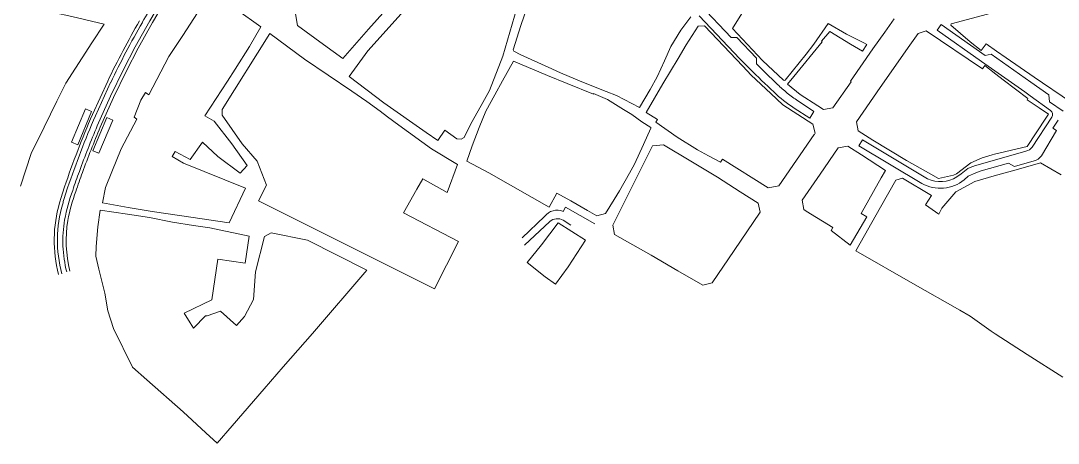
# Model space of a CAD drawing. Header units: millimetres. Extents: x 949 to 2135, y 1001 to 2286.
# Drawn here: x 1381.8 to 1826, y 1000.9 to 1181.7 of the extents above; entities that cross this region are included whole.
import ezdxf

# ---------------------------------------------------------------- set-up
doc = ezdxf.new("R2010")
doc.units = ezdxf.units.MM
for name, color, linetype, lineweight in [('Nivel 11', 7, 'Continuous', 0), ('Nivel 15', 7, 'Continuous', 0), ('Nivel 27', 7, 'Continuous', 0)]:
    doc.layers.add(name, color=color, linetype=linetype, lineweight=lineweight)

msp = doc.modelspace()

# ---------------------------------------------------------------- linework, layer by layer
at = {"layer": 'Nivel 11', "color": 1, "linetype": 'Continuous', "lineweight": 0, "flags": 128}
for points in [[(1511.45, 1171.51), (1500.28, 1179.61), (1499.42, 1184.65), (1507.16, 1196.88), (1520.62, 1217.87), (1546.81, 1196.28), (1530.63, 1178.13), (1519.75, 1165.49), (1511.45, 1171.51)], [(1799.85, 1185.6), (1801.12, 1185.92), (1813.09, 1191.9), (1819.15, 1194.25), (1825.36, 1196.42), (1850.16, 1184.89), (1858.43, 1181.12), (1851.57, 1168.7), (1846.99, 1161.94), (1838.91, 1151.02), (1834.36, 1144.86), (1827.7, 1149.39), (1819.23, 1155.15), (1815.73, 1157.53), (1803.73, 1165.85), (1799.53, 1168.75), (1795.19, 1171.76), (1793, 1168.96), (1788.24, 1172.65), (1780.03, 1179.85), (1780.1, 1180.4), (1793.61, 1184.01), (1799.85, 1185.6)], [(1563.31, 1134.89), (1568.56, 1131.23), (1570.34, 1130.98), (1571.64, 1131.78), (1574.44, 1137.52), (1578.94, 1145.39), (1582.54, 1151.86), (1588.15, 1166.6), (1594.26, 1187.11), (1593.24, 1187.67), (1575.47, 1194.39), (1570.97, 1188.96), (1567.79, 1191.31), (1562.6, 1192.99), (1555.15, 1193.66), (1550.71, 1191.36), (1544.65, 1184.72), (1530.42, 1168.76), (1522.46, 1157.91), (1537.32, 1146.57), (1555.38, 1133.94), (1560.32, 1130.46), (1563.31, 1134.89)], [(1690.97, 1162.23), (1694.54, 1158.48), (1702.97, 1150.61), (1708.05, 1145.7), (1720.96, 1137.41), (1722, 1133.55), (1721.62, 1132.99), (1721.48, 1133.02), (1706.43, 1110.98), (1701.79, 1110.24), (1682.25, 1122.51), (1681.42, 1121.16), (1676.25, 1123.91), (1671.51, 1126.42), (1662.88, 1131.84), (1653.77, 1138.23), (1654.48, 1139.45), (1649.51, 1142.45), (1656.75, 1154.66), (1663.21, 1165.48), (1666.71, 1171.36), (1671.9, 1179.35), (1674.51, 1179.57), (1690.97, 1162.23)], [(1762.41, 1171.21), (1749.72, 1153.14), (1739.65, 1138.5), (1740.41, 1134.52), (1746.57, 1130.61), (1760.98, 1121.9), (1770.43, 1116.58), (1774.72, 1114.15), (1781.22, 1115.59), (1782.47, 1116.16), (1788.64, 1120.85), (1793.44, 1123.05), (1797.78, 1124.35), (1798.69, 1124.56), (1812.75, 1127.82), (1820.75, 1140.07), (1821.8, 1141.67), (1817.86, 1144.37), (1812.74, 1147.87), (1813.03, 1148.37), (1802.46, 1156.45), (1799.34, 1158.84), (1794.53, 1162.52), (1793.52, 1161.06), (1769.41, 1177.35), (1765.97, 1176.27), (1762.41, 1171.21)], [(1488.51, 1176.19), (1468, 1143.78), (1468.04, 1141.25), (1476.63, 1128.97), (1483.06, 1121.61), (1487, 1111.32), (1483.66, 1104.65), (1508.08, 1092.41), (1528.13, 1082.4), (1548.92, 1071.94), (1558.95, 1066.9), (1569.23, 1087.28), (1545.61, 1099.54), (1551.38, 1109.66), (1553.89, 1114.03), (1564.35, 1108.23), (1568.81, 1120.12), (1557.68, 1126.95), (1543.7, 1136.98), (1538.8, 1140.6), (1535.74, 1142.95), (1529.96, 1147.16), (1523.5, 1151.51), (1503.3, 1165.2), (1488.51, 1176.19)], [(1592.71, 1164.44), (1588.04, 1155.97), (1584.74, 1150), (1580.88, 1143.02), (1578.04, 1136.06), (1575.06, 1128.13), (1572.86, 1121.65), (1582.15, 1116.65), (1600.75, 1106.12), (1608.04, 1101.92), (1611.37, 1107.87), (1617.25, 1104.67), (1624.51, 1100.48), (1628.5, 1098.18), (1632.16, 1099.16), (1635.88, 1105.27), (1638.1, 1108.91), (1642.45, 1116.41), (1644.55, 1120.26), (1648.48, 1128.79), (1651.58, 1135.71), (1651.51, 1136.03), (1647.76, 1138.5), (1643.48, 1141.51), (1639.84, 1143.75), (1632.99, 1148), (1627.05, 1150.61), (1626.96, 1150.3), (1615.68, 1154.83), (1607.4, 1158.29), (1592.71, 1164.44)], [(1406.17, 1128.61), (1403.58, 1129.68), (1409.47, 1143.94), (1412.06, 1142.87), (1406.17, 1128.61)], [(1412.69, 1126.05), (1415.27, 1124.97), (1421.21, 1139.2), (1418.63, 1140.28), (1412.69, 1126.05)], [(1668.75, 1121.66), (1656.97, 1128.63), (1652.25, 1128.16), (1645.43, 1114.51), (1635.27, 1094.2), (1636.01, 1090.27), (1651.69, 1081.34), (1663.16, 1074.65), (1673.86, 1068.58), (1677.83, 1069.56), (1687.32, 1083.4), (1698.41, 1099.75), (1697.58, 1103.69), (1689.8, 1108.54), (1680.07, 1114.71), (1668.75, 1121.66)], [(1735.87, 1128.07), (1731.85, 1127.32), (1724.07, 1116.06), (1716.42, 1104.97), (1717.06, 1100.97), (1718.12, 1100.24), (1729.49, 1093.27), (1728.72, 1091.96), (1736.91, 1085.6), (1744.04, 1097.85), (1741.57, 1099.23), (1750.18, 1114.46), (1751.99, 1117.64), (1741.75, 1124.26), (1735.87, 1128.07)], [(1462.69, 1093.06), (1455.72, 1094.05), (1446.76, 1095.48), (1436.89, 1097.53), (1427.44, 1098.89), (1415.79, 1100.6), (1414.73, 1093.52), (1414.03, 1085.05), (1413.96, 1080.98), (1415.21, 1075.41), (1417.86, 1065.13), (1419.14, 1057.58), (1421.55, 1050.05), (1429.69, 1033.5), (1435.83, 1028.05), (1451.38, 1014.28), (1460.99, 1005.38), (1465.94, 1000.88), (1472.36, 1008.32), (1485.95, 1024.18), (1494.18, 1033.57), (1506.67, 1047.78), (1530.01, 1074.96), (1504.57, 1087.85), (1489.07, 1090.92), (1486.12, 1089.37), (1482.28, 1074.19), (1482.28, 1074.19), (1481.49, 1062.35), (1477.6, 1055.14), (1474.23, 1051.32), (1467.36, 1057.47), (1461.57, 1055.34), (1460.97, 1055.39), (1455.76, 1050.12), (1454.31, 1052.45), (1451.76, 1056.54), (1463.62, 1062.2), (1466.13, 1079.64), (1477.94, 1077.92), (1479.63, 1089.54), (1462.69, 1093.06)], [(1611.94, 1095.26), (1623.64, 1087.82), (1616.24, 1076.4), (1610.81, 1068.94), (1606.28, 1072.16), (1598.56, 1078.23), (1604.71, 1085.81), (1611.94, 1095.26)]]:
    msp.add_lwpolyline(points, close=True, dxfattribs=at)
for points in [[(1381.73, 1110.86), (1386.24, 1124.9), (1391.82, 1136.16), (1397.18, 1147.31), (1401.14, 1155.05), (1412.23, 1172.28), (1417.55, 1180.18), (1417.55, 1180.18), (1403.7, 1183.51), (1395.79, 1185.25), (1383.89, 1188.04), (1363.94, 1192.49)], [(1463.5, 1194.47), (1451.2, 1175.41), (1445.23, 1166.34), (1436.62, 1150.05), (1435.25, 1151.04), (1433.25, 1147.7), (1430.29, 1140.4), (1431.46, 1139.6), (1424.84, 1126.85), (1420.76, 1117.02), (1418.13, 1110.32), (1416.76, 1103.72), (1427.77, 1101.74), (1438.13, 1100.04), (1450.71, 1098.21), (1470.97, 1095.27), (1478.01, 1110.05), (1451.49, 1120.69), (1446.62, 1123.54), (1447.86, 1125.69), (1454.3, 1122.34), (1459.58, 1129.81), (1466.22, 1123.62), (1475.77, 1116.4), (1478.79, 1119.8), (1472.21, 1128.98), (1472.21, 1128.98), (1464.64, 1138.7), (1460.61, 1141.01), (1470.29, 1155.8), (1473.53, 1160.96), (1479.79, 1170.65), (1484.54, 1179.15), (1474.21, 1186.59)], [(1598.65, 1187.54), (1595.97, 1179.69), (1592.68, 1169.19), (1592.88, 1168.69), (1595.92, 1167.08), (1607.58, 1161.85), (1612.95, 1159.35), (1622, 1155.51), (1632.5, 1151.44), (1636.84, 1149.65), (1646.69, 1144.63), (1646.69, 1144.63), (1651.23, 1152.23), (1654.34, 1157.77), (1657.37, 1164.52), (1660.11, 1170.63), (1664.47, 1177.64), (1668.64, 1183.32)], [(1755.72, 1182.47), (1751.77, 1176.89), (1746.67, 1169.68), (1737.11, 1155.8), (1737.29, 1155.59), (1729.54, 1144.44), (1725.55, 1143.69), (1723.12, 1145.26), (1715.46, 1150.19), (1710.04, 1154.52), (1712.74, 1157.81), (1724.95, 1172.67), (1724.69, 1172.94), (1728.16, 1177.06), (1737.05, 1171.65), (1742.2, 1168.7), (1743.99, 1171.59), (1742.73, 1172.23), (1735.29, 1176), (1727.48, 1180.51), (1721.39, 1171.7), (1718.1, 1167.39), (1709.05, 1156.31), (1708.7, 1156.19), (1708.38, 1156.29), (1699.39, 1164.7), (1686.47, 1178.45), (1691.93, 1187.11)], [(1828.03, 1029.1), (1812.76, 1038.87), (1798.99, 1047.65), (1797.25, 1048.87), (1788.24, 1055.23), (1783.84, 1057.77), (1763.77, 1069.19), (1739.36, 1083.28), (1749.91, 1101.97), (1756.49, 1113.5), (1759.29, 1114.27), (1771.7, 1106.92), (1769.15, 1102.93), (1774.87, 1098.93), (1776.23, 1101.48), (1782.19, 1108.45), (1782.18, 1108.45), (1790.29, 1112.91), (1790.29, 1112.91), (1798.52, 1115.32), (1807.99, 1117.91), (1818.47, 1120.87), (1827.29, 1115.76)]]:
    msp.add_lwpolyline(points, dxfattribs=at)
at = {"layer": 'Nivel 15', "color": 7, "linetype": 'Continuous', "lineweight": 0}
for p, q in [((1672.73, 1188.56), (1685.92, 1174.55)), ((1689.7, 1165.47), (1672.33, 1183.75)), ((1775.94, 1180.15), (1774.18, 1177.72)), ((1774.18, 1177.72), (1793.09, 1164.33)), ((1794.77, 1166.77), (1775.94, 1180.15)), ((1685.92, 1174.55), (1688.44, 1174.52)), ((1688.44, 1174.52), (1696.8, 1165.63)), ((1693.94, 1161.1), (1689.7, 1165.47)), ((1696.8, 1165.63), (1696.76, 1163.2)), ((1793.09, 1164.33), (1811.65, 1151.22)), ((1794.77, 1166.77), (1797.29, 1167.39)), ((1814.29, 1155.42), (1797.29, 1167.39)), ((1696.76, 1163.2), (1700.2, 1159.79)), ((1700.2, 1159.79), (1705.35, 1154.92)), ((1821.99, 1149.97), (1814.29, 1155.42)), ((1811.65, 1151.22), (1813.95, 1149.59)), ((1713.99, 1147.83), (1721.4, 1142.88)), ((1822.69, 1143.31), (1813.95, 1149.59)), ((1821.99, 1149.97), (1822.33, 1146.96)), ((1828.17, 1142.99), (1822.33, 1146.96)), ((1719.59, 1139.94), (1712.99, 1144.31)), ((1719.59, 1139.94), (1721.4, 1142.88)), ((1814.88, 1127.67), (1823.24, 1140.39)), ((1742.15, 1130.7), (1740.63, 1128.16)), ((1742.15, 1130.7), (1770.02, 1114.07)), ((1740.63, 1128.16), (1767.6, 1112.07)), ((1812.12, 1125.88), (1791.7, 1120.09)), ((1792.97, 1117.4), (1804.74, 1120.73)), ((1807.3, 1119.33), (1804.74, 1120.73)), ((1815.69, 1121.7), (1807.3, 1119.33)), ((1782.57, 1114.91), (1784.5, 1116.23)), ((1784.5, 1116.23), (1787.27, 1118.41)), ((1787.45, 1115.23), (1785.76, 1113.68)), ((1787.45, 1115.23), (1790.72, 1116.64)), ((1790.72, 1116.64), (1792.97, 1117.4)), ((1614.08, 1100.12), (1615.08, 1101.91)), ((1627.57, 1094.73), (1615.08, 1101.91)), ((1596.43, 1088.81), (1606.11, 1097.86)), ((1597.49, 1085.65), (1608.28, 1095.74)), ((1617.36, 1094.2), (1614.02, 1096.3))]:
    msp.add_line(p, q, dxfattribs=at)
at = {"layer": 'Nivel 15', "color": 7, "linetype": 'Continuous', "lineweight": 0, "flags": 128}
for points in [[(1823.74, 1135.7), (1826.01, 1139.17)], [(1823.74, 1135.7), (1825.2, 1134.71), (1818.81, 1123.85)]]:
    msp.add_lwpolyline(points, dxfattribs=at)
at = {"layer": 'Nivel 15', "color": 7, "linetype": 'Continuous', "lineweight": 0, "extrusion": (0, 0, -1)}
for centre, radius, start, end in [((-1993.24, 1461.89), 424.33, 312.9344, 314.8587), ((-1744.94, 1193.98), 59.05, 302.754, 313.6131), ((-1821.44, 1141.57), 2.15, 125.6708, 213.3022), ((-1798.67, 1094.92), 26.12, 64.1137, 74.5344), ((-1611.51, 1094), 6.64, 35.588, 112.7035)]:
    msp.add_arc(centre, radius, start, end, dxfattribs=at)
at = {"layer": 'Nivel 15', "color": 7, "linetype": 'Continuous', "lineweight": 0}
for centre, radius, start, end in [((1746.09, 1195.76), 57.68, 225.0794, 230.5473), ((1746.09, 1195.76), 57.68, 230.5473, 236.1895), ((1811.12, 1130.44), 4.67, 282.3454, 323.6027), ((1814, 1127.48), 6.03, 286.33, 322.9576), ((1775.51, 1126.03), 16.04, 240.4487, 309.6751), ((1775.53, 1126), 13.14, 245.1839, 302.391), ((1611.52, 1092.19), 4.81, 58.7748, 132.4097)]:
    msp.add_arc(centre, radius, start, end, dxfattribs=at)
at = {"layer": 'Nivel 27', "color": 16, "linetype": 'Continuous', "lineweight": 0}
for p, q in [((1412.49, 1141.58), (1419.02, 1155.86)), ((1413.77, 1141.01), (1420.29, 1155.27)), ((1398.97, 1105.61), (1400.54, 1110.61)), ((1400.31, 1105.2), (1401.87, 1110.18))]:
    msp.add_line(p, q, dxfattribs=at)
at = {"layer": 'Nivel 27', "color": 16, "linetype": 'Continuous', "lineweight": 0, "flags": 128}
for points in [[(1437, 1181.66), (1441.59, 1189.37), (1447.08, 1198.13)], [(1438.22, 1180.96), (1442.78, 1188.64), (1448.26, 1197.37)], [(1414.57, 1136.7), (1420.2, 1149.4), (1425.77, 1160.87), (1430.82, 1170.58), (1437, 1181.66)], [(1415.86, 1136.15), (1421.47, 1148.81), (1427.02, 1160.24), (1432.06, 1169.91), (1438.22, 1180.96)]]:
    msp.add_lwpolyline(points, dxfattribs=at)
at = {"layer": 'Nivel 27', "color": 16, "linetype": 'Continuous', "lineweight": 0, "extrusion": (0, 0, -1)}
for centre, radius, start, end in [((-1781.73, 981.41), 401.08, 29.8455, 32.9278), ((-1803.52, 972.11), 422.34, 20.0995, 22.9374), ((-1803.52, 972.11), 420.94, 20.0982, 22.9358), ((-1453.67, 1087.7), 57.55, 345.3328, 16.2043), ((-1453.67, 1087.7), 56.15, 345.3003, 16.208), ((-1454.53, 1087.44), 54.69, 345.9578, 9.5507), ((-1454.53, 1087.44), 53.29, 345.9325, 9.5387)]:
    msp.add_arc(centre, radius, start, end, dxfattribs=at)
at = {"layer": 'Nivel 27', "color": 16, "linetype": 'Continuous', "lineweight": 0}
for centre, radius, start, end in [((1779.76, 982.33), 400.3, 150.129, 154.3102), ((1779.76, 982.33), 398.9, 150.1289, 154.3082), ((1780.62, 981.71), 401.34, 156.5265, 161.2664), ((1780.62, 981.71), 399.94, 156.5285, 161.2641), ((1555.36, 1060.69), 158.86, 159.1462, 162.2574), ((1555.36, 1060.69), 157.46, 159.1429, 162.2687), ((1475.24, 1082.8), 75.9, 159.7183, 169.5833), ((1475.24, 1082.8), 74.5, 159.6945, 169.5756), ((1455.76, 1087.36), 59.65, 162.1803, 164.042), ((1455.76, 1087.36), 58.25, 162.1803, 164.0444)]:
    msp.add_arc(centre, radius, start, end, dxfattribs=at)

doc.saveas('drawing.dxf')
